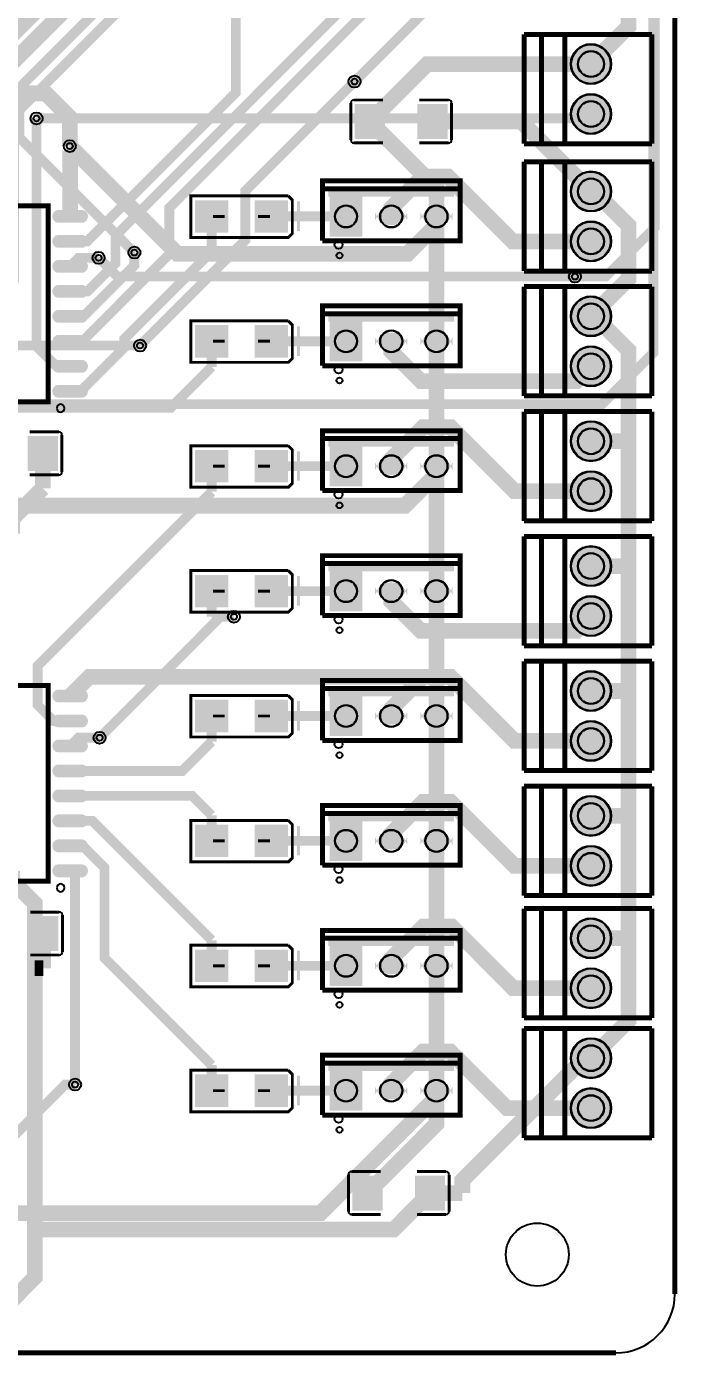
# Model space of a CAD drawing. Header units: millimetres. Extents: x -20 to 125, y 0 to 129.
# Drawn here: x 89 to 122.1, y -0.1 to 67.4 of the extents above; entities that cross this region are included whole.
import ezdxf

# ---------------------------------------------------------------- set-up
doc = ezdxf.new("R2010")
doc.units = ezdxf.units.MM
for name, color, linetype, true_color in [('BoardOutLine', 7, 'Continuous', 0xff00ff), ('BottomLayer', 7, 'Continuous', 0x0000ff), ('BottomSolderMaskLayer', 7, 'Continuous', 0xaa00ff), ('Document', 7, 'Continuous', 0xffffff), ('Hole', 7, 'Continuous', 0x222222), ('Multi-Layer', 7, 'Continuous', 0xc0c0c0), ('TopLayer', 7, 'Continuous', 0xff0000), ('TopPasteMaskLayer', 7, 'Continuous', 0x808080), ('TopSilkLayer', 7, 'Continuous', 0xffcc00), ('TopSolderMaskLayer', 7, 'Continuous', 0x800080)]:
    doc.layers.add(name, color=color, linetype=linetype, true_color=true_color)

msp = doc.modelspace()

# ---------------------------------------------------------------- hatches: boundary and pattern name
at = {"layer": 'BottomSolderMaskLayer'}
for points in [[(116.704, 65.532, 1), (118.755, 65.532, 1)], [(116.704, 62.992, 1), (118.755, 62.992, 1)], [(116.704, 59.055, 1), (118.755, 59.055, 1)], [(104.444, 58.811), (106.095, 58.811), (106.095, 56.76), (104.444, 56.76)], [(108.395, 57.99, -0.785398), (106.744, 57.99), (106.744, 57.58, -0.785398), (108.395, 57.58)], [(110.695, 57.99, -0.785398), (109.044, 57.99), (109.044, 57.58, -0.785398), (110.695, 57.58)], [(116.704, 56.515, 1), (118.755, 56.515, 1)], [(116.704, 52.705, 1), (118.755, 52.705, 1)], [(104.444, 52.461), (106.095, 52.461), (106.095, 50.41), (104.444, 50.41)], [(108.395, 51.64, -0.785398), (106.744, 51.64), (106.744, 51.23, -0.785398), (108.395, 51.23)], [(110.695, 51.64, -0.785398), (109.044, 51.64), (109.044, 51.23, -0.785398), (110.695, 51.23)], [(116.704, 50.165, 1), (118.755, 50.165, 1)], [(116.704, 46.355, 1), (118.755, 46.355, 1)], [(104.444, 46.11), (106.095, 46.11), (106.095, 44.06), (104.444, 44.06)], [(108.395, 45.29, -0.785398), (106.744, 45.29), (106.744, 44.88, -0.785398), (108.395, 44.88)], [(110.695, 45.29, -0.785398), (109.044, 45.29), (109.044, 44.88, -0.785398), (110.695, 44.88)], [(116.704, 43.815, 1), (118.755, 43.815, 1)], [(116.704, 40.005, 1), (118.755, 40.005, 1)], [(104.444, 39.76), (106.095, 39.76), (106.095, 37.71), (104.444, 37.71)], [(108.395, 38.94, -0.785398), (106.744, 38.94), (106.744, 38.53, -0.785398), (108.395, 38.53)], [(110.695, 38.94, -0.785398), (109.044, 38.94), (109.044, 38.53, -0.785398), (110.695, 38.53)], [(116.704, 37.465, 1), (118.755, 37.465, 1)], [(116.704, 33.655, 1), (118.755, 33.655, 1)], [(104.444, 33.41), (106.095, 33.41), (106.095, 31.36), (104.444, 31.36)], [(108.395, 32.59, -0.785398), (106.744, 32.59), (106.744, 32.18, -0.785398), (108.395, 32.18)], [(110.695, 32.59, -0.785398), (109.044, 32.59), (109.044, 32.18, -0.785398), (110.695, 32.18)], [(116.704, 31.115, 1), (118.755, 31.115, 1)], [(116.704, 27.305, 1), (118.755, 27.305, 1)], [(104.444, 27.06), (106.095, 27.06), (106.095, 25.01), (104.444, 25.01)], [(108.395, 26.24, -0.785398), (106.744, 26.24), (106.744, 25.83, -0.785398), (108.395, 25.83)], [(110.695, 26.24, -0.785398), (109.044, 26.24), (109.044, 25.83, -0.785398), (110.695, 25.83)], [(116.704, 24.765, 1), (118.755, 24.765, 1)], [(116.704, 21.082, 1), (118.755, 21.082, 1)], [(104.444, 20.71), (106.095, 20.71), (106.095, 18.66), (104.444, 18.66)], [(108.395, 19.89, -0.785398), (106.744, 19.89), (106.744, 19.48, -0.785398), (108.395, 19.48)], [(110.695, 19.89, -0.785398), (109.044, 19.89), (109.044, 19.48, -0.785398), (110.695, 19.48)], [(116.704, 18.542, 1), (118.755, 18.542, 1)], [(116.704, 14.986, 1), (118.755, 14.986, 1)], [(104.444, 14.36), (106.095, 14.36), (106.095, 12.31), (104.444, 12.31)], [(108.395, 13.54, -0.785398), (106.744, 13.54), (106.744, 13.13, -0.785398), (108.395, 13.13)], [(110.695, 13.54, -0.785398), (109.044, 13.54), (109.044, 13.13, -0.785398), (110.695, 13.13)], [(116.704, 12.446, 1), (118.755, 12.446, 1)]]:
    msp.add_hatch(color=256, dxfattribs=at).paths.add_polyline_path(points)
at = {"layer": 'Document'}
for points in [[(104.369, 59.285), (104.369, 58.785), (110.769, 58.785), (110.769, 59.285)], [(98.724, 58.285), (98.724, 57.285), (98.874, 57.285), (98.874, 58.285)], [(98.499, 57.86), (98.499, 57.71), (99.099, 57.71), (99.099, 57.86)], [(101.399, 57.86), (101.399, 57.71), (100.799, 57.71), (100.799, 57.86)], [(104.369, 52.935), (104.369, 52.435), (110.769, 52.435), (110.769, 52.935)], [(98.499, 51.51), (98.499, 51.36), (99.099, 51.36), (99.099, 51.51)], [(98.724, 51.935), (98.724, 50.935), (98.874, 50.935), (98.874, 51.935)], [(101.399, 51.51), (101.399, 51.36), (100.799, 51.36), (100.799, 51.51)], [(104.369, 46.585), (104.369, 46.085), (110.769, 46.085), (110.769, 46.585)], [(98.724, 45.585), (98.724, 44.585), (98.874, 44.585), (98.874, 45.585)], [(98.499, 45.16), (98.499, 45.01), (99.099, 45.01), (99.099, 45.16)], [(101.399, 45.16), (101.399, 45.01), (100.799, 45.01), (100.799, 45.16)], [(104.369, 40.235), (104.369, 39.735), (110.769, 39.735), (110.769, 40.235)], [(98.724, 39.235), (98.724, 38.235), (98.874, 38.235), (98.874, 39.235)], [(98.499, 38.81), (98.499, 38.66), (99.099, 38.66), (99.099, 38.81)], [(101.399, 38.81), (101.399, 38.66), (100.799, 38.66), (100.799, 38.81)], [(104.369, 33.885), (104.369, 33.385), (110.769, 33.385), (110.769, 33.885)], [(98.499, 32.46), (98.499, 32.31), (99.099, 32.31), (99.099, 32.46)], [(98.724, 32.885), (98.724, 31.885), (98.874, 31.885), (98.874, 32.885)], [(101.399, 32.46), (101.399, 32.31), (100.799, 32.31), (100.799, 32.46)], [(104.369, 27.535), (104.369, 27.035), (110.769, 27.035), (110.769, 27.535)], [(98.724, 26.535), (98.724, 25.535), (98.874, 25.535), (98.874, 26.535)], [(98.499, 26.11), (98.499, 25.96), (99.099, 25.96), (99.099, 26.11)], [(101.399, 26.11), (101.399, 25.96), (100.799, 25.96), (100.799, 26.11)], [(104.369, 21.185), (104.369, 20.685), (110.769, 20.685), (110.769, 21.185)], [(98.499, 19.76), (98.499, 19.61), (99.099, 19.61), (99.099, 19.76)], [(98.724, 20.185), (98.724, 19.185), (98.874, 19.185), (98.874, 20.185)], [(101.399, 19.76), (101.399, 19.61), (100.799, 19.61), (100.799, 19.76)], [(104.369, 14.835), (104.369, 14.335), (110.769, 14.335), (110.769, 14.835)], [(98.724, 13.835), (98.724, 12.835), (98.874, 12.835), (98.874, 13.835)], [(98.499, 13.41), (98.499, 13.26), (99.099, 13.26), (99.099, 13.41)], [(101.399, 13.41), (101.399, 13.26), (100.799, 13.26), (100.799, 13.41)]]:
    msp.add_hatch(color=256, dxfattribs=at).paths.add_polyline_path(points)
at = {"layer": 'Multi-Layer'}
for points in [[(116.729, 65.532, 1), (118.729, 65.532, 1)], [(116.729, 62.992, 1), (118.729, 62.992, 1)], [(116.729, 59.055, 1), (118.729, 59.055, 1)], [(104.469, 58.785), (106.069, 58.785), (106.069, 56.785), (104.469, 56.785)], [(108.369, 57.985, -0.785398), (106.769, 57.985), (106.769, 57.585, -0.785398), (108.369, 57.585)], [(110.669, 57.985, -0.785398), (109.069, 57.985), (109.069, 57.585, -0.785398), (110.669, 57.585)], [(116.729, 56.515, 1), (118.729, 56.515, 1)], [(116.729, 52.705, 1), (118.729, 52.705, 1)], [(104.469, 52.435), (106.069, 52.435), (106.069, 50.435), (104.469, 50.435)], [(108.369, 51.635, -0.785398), (106.769, 51.635), (106.769, 51.235, -0.785398), (108.369, 51.235)], [(110.669, 51.635, -0.785398), (109.069, 51.635), (109.069, 51.235, -0.785398), (110.669, 51.235)], [(116.729, 50.165, 1), (118.729, 50.165, 1)], [(116.729, 46.355, 1), (118.729, 46.355, 1)], [(104.469, 46.085), (106.069, 46.085), (106.069, 44.085), (104.469, 44.085)], [(108.369, 45.285, -0.785398), (106.769, 45.285), (106.769, 44.885, -0.785398), (108.369, 44.885)], [(110.669, 45.285, -0.785398), (109.069, 45.285), (109.069, 44.885, -0.785398), (110.669, 44.885)], [(116.729, 43.815, 1), (118.729, 43.815, 1)], [(116.729, 40.005, 1), (118.729, 40.005, 1)], [(104.469, 39.735), (106.069, 39.735), (106.069, 37.735), (104.469, 37.735)], [(108.369, 38.935, -0.785398), (106.769, 38.935), (106.769, 38.535, -0.785398), (108.369, 38.535)], [(110.669, 38.935, -0.785398), (109.069, 38.935), (109.069, 38.535, -0.785398), (110.669, 38.535)], [(116.729, 37.465, 1), (118.729, 37.465, 1)], [(116.729, 33.655, 1), (118.729, 33.655, 1)], [(104.469, 33.385), (106.069, 33.385), (106.069, 31.385), (104.469, 31.385)], [(108.369, 32.585, -0.785398), (106.769, 32.585), (106.769, 32.185, -0.785398), (108.369, 32.185)], [(110.669, 32.585, -0.785398), (109.069, 32.585), (109.069, 32.185, -0.785398), (110.669, 32.185)], [(116.729, 31.115, 1), (118.729, 31.115, 1)], [(116.729, 27.305, 1), (118.729, 27.305, 1)], [(104.469, 27.035), (106.069, 27.035), (106.069, 25.035), (104.469, 25.035)], [(108.369, 26.235, -0.785398), (106.769, 26.235), (106.769, 25.835, -0.785398), (108.369, 25.835)], [(110.669, 26.235, -0.785398), (109.069, 26.235), (109.069, 25.835, -0.785398), (110.669, 25.835)], [(116.729, 24.765, 1), (118.729, 24.765, 1)], [(116.729, 21.082, 1), (118.729, 21.082, 1)], [(104.469, 20.685), (106.069, 20.685), (106.069, 18.685), (104.469, 18.685)], [(108.369, 19.885, -0.785398), (106.769, 19.885), (106.769, 19.485, -0.785398), (108.369, 19.485)], [(110.669, 19.885, -0.785398), (109.069, 19.885), (109.069, 19.485, -0.785398), (110.669, 19.485)], [(116.729, 18.542, 1), (118.729, 18.542, 1)], [(116.729, 14.986, 1), (118.729, 14.986, 1)], [(104.469, 14.335), (106.069, 14.335), (106.069, 12.335), (104.469, 12.335)], [(108.369, 13.535, -0.785398), (106.769, 13.535), (106.769, 13.135, -0.785398), (108.369, 13.135)], [(110.669, 13.535, -0.785398), (109.069, 13.535), (109.069, 13.135, -0.785398), (110.669, 13.135)], [(116.729, 12.446, 1), (118.729, 12.446, 1)]]:
    msp.add_hatch(color=256, dxfattribs=at).paths.add_polyline_path(points)
at = {"layer": 'TopLayer'}
for points in [[(107.227, 63.475), (107.227, 61.747), (105.742, 61.747), (105.742, 63.475)], [(108.927, 63.475), (108.927, 61.747), (110.412, 61.747), (110.412, 63.475)], [(99.249, 56.985), (97.614, 56.985), (97.614, 58.585), (99.249, 58.585)], [(102.284, 56.985), (100.649, 56.985), (100.649, 58.585), (102.284, 58.585)], [(91.837, 58.085, -0.785398), (91.837, 57.485), (90.637, 57.485, -0.785398), (90.637, 58.085)], [(91.837, 56.815, -0.785398), (91.837, 56.215), (90.637, 56.215, -0.785398), (90.637, 56.815)], [(91.837, 55.545, -0.785398), (91.837, 54.945), (90.637, 54.945, -0.785398), (90.637, 55.545)], [(91.837, 54.275, -0.785398), (91.837, 53.675), (90.637, 53.675, -0.785398), (90.637, 54.275)], [(91.837, 53.005, -0.785398), (91.837, 52.405), (90.637, 52.405, -0.785398), (90.637, 53.005)], [(99.249, 50.635), (97.614, 50.635), (97.614, 52.235), (99.249, 52.235)], [(102.284, 50.635), (100.649, 50.635), (100.649, 52.235), (102.284, 52.235)], [(91.837, 51.735, -0.785398), (91.837, 51.135), (90.637, 51.135, -0.785398), (90.637, 51.735)], [(91.837, 50.465, -0.785398), (91.837, 49.865), (90.637, 49.865, -0.785398), (90.637, 50.465)], [(91.837, 49.195, -0.785398), (91.837, 48.595), (90.637, 48.595, -0.785398), (90.637, 49.195)], [(89.103, 46.596), (89.103, 44.868), (90.588, 44.868), (90.588, 46.596)], [(99.249, 44.285), (97.614, 44.285), (97.614, 45.885), (99.249, 45.885)], [(102.284, 44.285), (100.649, 44.285), (100.649, 45.885), (102.284, 45.885)], [(99.249, 37.935), (97.614, 37.935), (97.614, 39.535), (99.249, 39.535)], [(102.284, 37.935), (100.649, 37.935), (100.649, 39.535), (102.284, 39.535)], [(91.837, 33.701, -0.785398), (91.837, 33.101), (90.637, 33.101, -0.785398), (90.637, 33.701)], [(99.249, 31.585), (97.614, 31.585), (97.614, 33.185), (99.249, 33.185)], [(102.284, 31.585), (100.649, 31.585), (100.649, 33.185), (102.284, 33.185)], [(91.837, 32.431, -0.785398), (91.837, 31.831), (90.637, 31.831, -0.785398), (90.637, 32.431)], [(91.837, 31.161, -0.785398), (91.837, 30.561), (90.637, 30.561, -0.785398), (90.637, 31.161)], [(91.837, 29.891, -0.785398), (91.837, 29.291), (90.637, 29.291, -0.785398), (90.637, 29.891)], [(91.837, 28.621, -0.785398), (91.837, 28.021), (90.637, 28.021, -0.785398), (90.637, 28.621)], [(91.837, 27.351, -0.785398), (91.837, 26.751), (90.637, 26.751, -0.785398), (90.637, 27.351)], [(99.249, 25.235), (97.614, 25.235), (97.614, 26.835), (99.249, 26.835)], [(102.284, 25.235), (100.649, 25.235), (100.649, 26.835), (102.284, 26.835)], [(91.837, 26.081, -0.785398), (91.837, 25.481), (90.637, 25.481, -0.785398), (90.637, 26.081)], [(91.837, 24.811, -0.785398), (91.837, 24.211), (90.637, 24.211, -0.785398), (90.637, 24.811)], [(89.127, 22.188), (89.127, 20.46), (90.612, 20.46), (90.612, 22.188)], [(99.249, 18.885), (97.614, 18.885), (97.614, 20.485), (99.249, 20.485)], [(102.284, 18.885), (100.649, 18.885), (100.649, 20.485), (102.284, 20.485)], [(99.249, 12.535), (97.614, 12.535), (97.614, 14.135), (99.249, 14.135)], [(102.284, 12.535), (100.649, 12.535), (100.649, 14.135), (102.284, 14.135)], [(107.1, 8.992), (107.1, 7.264), (105.615, 7.264), (105.615, 8.992)], [(108.8, 8.992), (108.8, 7.264), (110.285, 7.264), (110.285, 8.992)]]:
    msp.add_hatch(color=256, dxfattribs=at).paths.add_polyline_path(points)
at = {"layer": 'TopPasteMaskLayer'}
for points in [[(107.227, 63.375), (107.227, 63.005), (107.127, 62.905), (106.822, 62.905), (106.722, 62.805), (106.722, 62.417), (106.822, 62.317), (107.127, 62.317), (107.227, 62.217), (107.227, 61.847), (107.127, 61.747), (105.842, 61.747), (105.742, 61.847), (105.742, 63.375), (105.842, 63.475), (107.127, 63.475)], [(108.927, 63.375), (108.927, 63.005), (109.027, 62.905), (109.332, 62.905), (109.432, 62.805), (109.432, 62.417), (109.332, 62.317), (109.027, 62.317), (108.927, 62.217), (108.927, 61.847), (109.027, 61.747), (110.312, 61.747), (110.412, 61.847), (110.412, 63.375), (110.312, 63.475), (109.027, 63.475)], [(99.249, 57.085), (99.249, 57.456), (99.149, 57.556), (98.793, 57.556), (98.693, 57.656), (98.693, 57.915), (98.793, 58.015), (99.149, 58.015), (99.249, 58.115), (99.249, 58.485), (99.149, 58.585), (97.714, 58.585), (97.614, 58.485), (97.614, 57.085), (97.714, 56.985), (99.149, 56.985)], [(100.649, 58.485), (100.649, 58.115), (100.749, 58.015), (101.105, 58.015), (101.205, 57.915), (101.205, 57.656), (101.105, 57.556), (100.749, 57.556), (100.649, 57.456), (100.649, 57.085), (100.749, 56.985), (102.184, 56.985), (102.284, 57.085), (102.284, 58.485), (102.184, 58.585), (100.749, 58.585)], [(91.837, 58.085, -0.785398), (91.837, 57.485), (90.637, 57.485, -0.785398), (90.637, 58.085)], [(91.837, 56.815, -0.785398), (91.837, 56.215), (90.637, 56.215, -0.785398), (90.637, 56.815)], [(91.837, 55.545, -0.785398), (91.837, 54.945), (90.637, 54.945, -0.785398), (90.637, 55.545)], [(91.837, 54.275, -0.785398), (91.837, 53.675), (90.637, 53.675, -0.785398), (90.637, 54.275)], [(91.837, 53.005, -0.785398), (91.837, 52.405), (90.637, 52.405, -0.785398), (90.637, 53.005)], [(99.249, 50.735), (99.249, 51.106), (99.149, 51.206), (98.793, 51.206), (98.693, 51.306), (98.693, 51.565), (98.793, 51.665), (99.149, 51.665), (99.249, 51.765), (99.249, 52.135), (99.149, 52.235), (97.714, 52.235), (97.614, 52.135), (97.614, 50.735), (97.714, 50.635), (99.149, 50.635)], [(100.649, 52.135), (100.649, 51.765), (100.749, 51.665), (101.105, 51.665), (101.205, 51.565), (101.205, 51.306), (101.105, 51.206), (100.749, 51.206), (100.649, 51.106), (100.649, 50.735), (100.749, 50.635), (102.184, 50.635), (102.284, 50.735), (102.284, 52.135), (102.184, 52.235), (100.749, 52.235)], [(91.837, 51.735, -0.785398), (91.837, 51.135), (90.637, 51.135, -0.785398), (90.637, 51.735)], [(91.837, 50.465, -0.785398), (91.837, 49.865), (90.637, 49.865, -0.785398), (90.637, 50.465)], [(91.837, 49.195, -0.785398), (91.837, 48.595), (90.637, 48.595, -0.785398), (90.637, 49.195)], [(89.103, 46.496), (89.103, 46.126), (89.203, 46.026), (89.508, 46.026), (89.608, 45.926), (89.608, 45.538), (89.508, 45.438), (89.203, 45.438), (89.103, 45.338), (89.103, 44.968), (89.203, 44.868), (90.488, 44.868), (90.588, 44.968), (90.588, 46.496), (90.488, 46.596), (89.203, 46.596)], [(99.249, 44.385), (99.249, 44.756), (99.149, 44.856), (98.793, 44.856), (98.693, 44.956), (98.693, 45.215), (98.793, 45.315), (99.149, 45.315), (99.249, 45.415), (99.249, 45.785), (99.149, 45.885), (97.714, 45.885), (97.614, 45.785), (97.614, 44.385), (97.714, 44.285), (99.149, 44.285)], [(100.649, 45.785), (100.649, 45.415), (100.749, 45.315), (101.105, 45.315), (101.205, 45.215), (101.205, 44.956), (101.105, 44.856), (100.749, 44.856), (100.649, 44.756), (100.649, 44.385), (100.749, 44.285), (102.184, 44.285), (102.284, 44.385), (102.284, 45.785), (102.184, 45.885), (100.749, 45.885)], [(99.249, 38.035), (99.249, 38.406), (99.149, 38.506), (98.793, 38.506), (98.693, 38.606), (98.693, 38.865), (98.793, 38.965), (99.149, 38.965), (99.249, 39.065), (99.249, 39.435), (99.149, 39.535), (97.714, 39.535), (97.614, 39.435), (97.614, 38.035), (97.714, 37.935), (99.149, 37.935)], [(100.649, 39.435), (100.649, 39.065), (100.749, 38.965), (101.105, 38.965), (101.205, 38.865), (101.205, 38.606), (101.105, 38.506), (100.749, 38.506), (100.649, 38.406), (100.649, 38.035), (100.749, 37.935), (102.184, 37.935), (102.284, 38.035), (102.284, 39.435), (102.184, 39.535), (100.749, 39.535)], [(91.837, 33.701, -0.785398), (91.837, 33.101), (90.637, 33.101, -0.785398), (90.637, 33.701)], [(99.249, 31.685), (99.249, 32.056), (99.149, 32.156), (98.793, 32.156), (98.693, 32.256), (98.693, 32.515), (98.793, 32.615), (99.149, 32.615), (99.249, 32.715), (99.249, 33.085), (99.149, 33.185), (97.714, 33.185), (97.614, 33.085), (97.614, 31.685), (97.714, 31.585), (99.149, 31.585)], [(100.649, 33.085), (100.649, 32.715), (100.749, 32.615), (101.105, 32.615), (101.205, 32.515), (101.205, 32.256), (101.105, 32.156), (100.749, 32.156), (100.649, 32.056), (100.649, 31.685), (100.749, 31.585), (102.184, 31.585), (102.284, 31.685), (102.284, 33.085), (102.184, 33.185), (100.749, 33.185)], [(91.837, 32.431, -0.785398), (91.837, 31.831), (90.637, 31.831, -0.785398), (90.637, 32.431)], [(91.837, 31.161, -0.785398), (91.837, 30.561), (90.637, 30.561, -0.785398), (90.637, 31.161)], [(91.837, 29.891, -0.785398), (91.837, 29.291), (90.637, 29.291, -0.785398), (90.637, 29.891)], [(91.837, 28.621, -0.785398), (91.837, 28.021), (90.637, 28.021, -0.785398), (90.637, 28.621)], [(91.837, 27.351, -0.785398), (91.837, 26.751), (90.637, 26.751, -0.785398), (90.637, 27.351)], [(99.249, 25.335), (99.249, 25.706), (99.149, 25.806), (98.793, 25.806), (98.693, 25.906), (98.693, 26.165), (98.793, 26.265), (99.149, 26.265), (99.249, 26.365), (99.249, 26.735), (99.149, 26.835), (97.714, 26.835), (97.614, 26.735), (97.614, 25.335), (97.714, 25.235), (99.149, 25.235)], [(100.649, 26.735), (100.649, 26.365), (100.749, 26.265), (101.105, 26.265), (101.205, 26.165), (101.205, 25.906), (101.105, 25.806), (100.749, 25.806), (100.649, 25.706), (100.649, 25.335), (100.749, 25.235), (102.184, 25.235), (102.284, 25.335), (102.284, 26.735), (102.184, 26.835), (100.749, 26.835)], [(91.837, 26.081, -0.785398), (91.837, 25.481), (90.637, 25.481, -0.785398), (90.637, 26.081)], [(91.837, 24.811, -0.785398), (91.837, 24.211), (90.637, 24.211, -0.785398), (90.637, 24.811)], [(89.127, 22.088), (89.127, 21.718), (89.227, 21.618), (89.532, 21.618), (89.632, 21.518), (89.632, 21.131), (89.532, 21.031), (89.227, 21.031), (89.127, 20.931), (89.127, 20.56), (89.227, 20.46), (90.512, 20.46), (90.612, 20.56), (90.612, 22.088), (90.512, 22.188), (89.227, 22.188)], [(99.249, 18.985), (99.249, 19.356), (99.149, 19.456), (98.793, 19.456), (98.693, 19.556), (98.693, 19.815), (98.793, 19.915), (99.149, 19.915), (99.249, 20.015), (99.249, 20.385), (99.149, 20.485), (97.714, 20.485), (97.614, 20.385), (97.614, 18.985), (97.714, 18.885), (99.149, 18.885)], [(100.649, 20.385), (100.649, 20.015), (100.749, 19.915), (101.105, 19.915), (101.205, 19.815), (101.205, 19.556), (101.105, 19.456), (100.749, 19.456), (100.649, 19.356), (100.649, 18.985), (100.749, 18.885), (102.184, 18.885), (102.284, 18.985), (102.284, 20.385), (102.184, 20.485), (100.749, 20.485)], [(99.249, 12.635), (99.249, 13.006), (99.149, 13.106), (98.793, 13.106), (98.693, 13.206), (98.693, 13.464), (98.793, 13.564), (99.149, 13.564), (99.249, 13.665), (99.249, 14.035), (99.149, 14.135), (97.714, 14.135), (97.614, 14.035), (97.614, 12.635), (97.714, 12.535), (99.149, 12.535)], [(100.649, 14.035), (100.649, 13.665), (100.749, 13.565), (101.105, 13.565), (101.205, 13.465), (101.205, 13.206), (101.105, 13.106), (100.749, 13.106), (100.649, 13.006), (100.649, 12.635), (100.749, 12.535), (102.184, 12.535), (102.284, 12.635), (102.284, 14.035), (102.184, 14.135), (100.749, 14.135)], [(107.1, 8.892), (107.1, 8.522), (107, 8.422), (106.695, 8.422), (106.595, 8.322), (106.595, 7.934), (106.695, 7.834), (107, 7.834), (107.1, 7.734), (107.1, 7.364), (107, 7.264), (105.715, 7.264), (105.615, 7.364), (105.615, 8.892), (105.715, 8.992), (107, 8.992)], [(108.8, 8.892), (108.8, 8.522), (108.9, 8.422), (109.205, 8.422), (109.305, 8.322), (109.305, 7.934), (109.205, 7.834), (108.9, 7.834), (108.8, 7.734), (108.8, 7.364), (108.9, 7.264), (110.185, 7.264), (110.285, 7.364), (110.285, 8.892), (110.185, 8.992), (108.9, 8.992)]]:
    msp.add_hatch(color=256, dxfattribs=at).paths.add_polyline_path(points)
at = {"layer": 'TopSilkLayer'}
for points in [[(102.783, 58.546), (102.783, 57.044), (102.935, 57.044), (102.935, 58.546)], [(102.783, 52.196), (102.783, 50.694), (102.935, 50.694), (102.935, 52.196)], [(102.783, 45.846), (102.783, 44.344), (102.935, 44.344), (102.935, 45.846)], [(102.783, 39.496), (102.783, 37.994), (102.935, 37.994), (102.935, 39.496)], [(102.783, 33.146), (102.783, 31.644), (102.935, 31.644), (102.935, 33.146)], [(102.783, 26.796), (102.783, 25.294), (102.935, 25.294), (102.935, 26.796)], [(102.783, 20.446), (102.783, 18.944), (102.935, 18.944), (102.935, 20.446)], [(102.783, 14.096), (102.783, 12.594), (102.935, 12.594), (102.935, 14.096)]]:
    msp.add_hatch(color=256, dxfattribs=at).paths.add_polyline_path(points)
at = {"layer": 'TopSolderMaskLayer'}
for points in [[(116.704, 65.532, 1), (118.755, 65.532, 1)], [(116.704, 62.992, 1), (118.755, 62.992, 1)], [(107.253, 63.501), (107.253, 61.722), (105.717, 61.722), (105.717, 63.501)], [(108.902, 63.501), (108.902, 61.722), (110.438, 61.722), (110.438, 63.501)], [(116.704, 59.055, 1), (118.755, 59.055, 1)], [(104.444, 58.811), (106.095, 58.811), (106.095, 56.76), (104.444, 56.76)], [(91.888, 58.111, -0.785398), (91.888, 57.46), (90.586, 57.46, -0.785398), (90.586, 58.111)], [(99.275, 56.96), (97.589, 56.96), (97.589, 58.611), (99.275, 58.611)], [(102.309, 56.96), (100.624, 56.96), (100.624, 58.611), (102.309, 58.611)], [(108.395, 57.99, -0.785398), (106.744, 57.99), (106.744, 57.58, -0.785398), (108.395, 57.58)], [(110.695, 57.99, -0.785398), (109.044, 57.99), (109.044, 57.58, -0.785398), (110.695, 57.58)], [(116.704, 56.515, 1), (118.755, 56.515, 1)], [(91.888, 56.841, -0.785398), (91.888, 56.19), (90.586, 56.19, -0.785398), (90.586, 56.841)], [(91.888, 55.571, -0.785398), (91.888, 54.92), (90.586, 54.92, -0.785398), (90.586, 55.571)], [(91.888, 54.301, -0.785398), (91.888, 53.65), (90.586, 53.65, -0.785398), (90.586, 54.301)], [(116.704, 52.705, 1), (118.755, 52.705, 1)], [(91.888, 53.031, -0.785398), (91.888, 52.38), (90.586, 52.38, -0.785398), (90.586, 53.031)], [(99.275, 50.61), (97.589, 50.61), (97.589, 52.261), (99.275, 52.261)], [(102.309, 50.61), (100.624, 50.61), (100.624, 52.261), (102.309, 52.261)], [(104.444, 52.461), (106.095, 52.461), (106.095, 50.41), (104.444, 50.41)], [(91.888, 51.761, -0.785398), (91.888, 51.11), (90.586, 51.11, -0.785398), (90.586, 51.761)], [(108.395, 51.64, -0.785398), (106.744, 51.64), (106.744, 51.23, -0.785398), (108.395, 51.23)], [(110.695, 51.64, -0.785398), (109.044, 51.64), (109.044, 51.23, -0.785398), (110.695, 51.23)], [(116.704, 50.165, 1), (118.755, 50.165, 1)], [(91.888, 50.491, -0.785398), (91.888, 49.84), (90.586, 49.84, -0.785398), (90.586, 50.491)], [(91.888, 49.22, -0.785398), (91.888, 48.57), (90.586, 48.57, -0.785398), (90.586, 49.22)], [(116.704, 46.355, 1), (118.755, 46.355, 1)], [(89.078, 46.621), (89.078, 44.842), (90.614, 44.842), (90.614, 46.621)], [(104.444, 46.11), (106.095, 46.11), (106.095, 44.06), (104.444, 44.06)], [(99.275, 44.26), (97.589, 44.26), (97.589, 45.91), (99.275, 45.91)], [(102.309, 44.26), (100.624, 44.26), (100.624, 45.91), (102.309, 45.91)], [(108.395, 45.29, -0.785398), (106.744, 45.29), (106.744, 44.88, -0.785398), (108.395, 44.88)], [(110.695, 45.29, -0.785398), (109.044, 45.29), (109.044, 44.88, -0.785398), (110.695, 44.88)], [(116.704, 43.815, 1), (118.755, 43.815, 1)], [(116.704, 40.005, 1), (118.755, 40.005, 1)], [(99.275, 37.91), (97.589, 37.91), (97.589, 39.56), (99.275, 39.56)], [(102.309, 37.91), (100.624, 37.91), (100.624, 39.56), (102.309, 39.56)], [(104.444, 39.76), (106.095, 39.76), (106.095, 37.71), (104.444, 37.71)], [(108.395, 38.94, -0.785398), (106.744, 38.94), (106.744, 38.53, -0.785398), (108.395, 38.53)], [(110.695, 38.94, -0.785398), (109.044, 38.94), (109.044, 38.53, -0.785398), (110.695, 38.53)], [(116.704, 37.465, 1), (118.755, 37.465, 1)], [(116.704, 33.655, 1), (118.755, 33.655, 1)], [(91.888, 33.726, -0.785398), (91.888, 33.076), (90.586, 33.076, -0.785398), (90.586, 33.726)], [(99.275, 31.56), (97.589, 31.56), (97.589, 33.21), (99.275, 33.21)], [(102.309, 31.56), (100.624, 31.56), (100.624, 33.21), (102.309, 33.21)], [(104.444, 33.41), (106.095, 33.41), (106.095, 31.36), (104.444, 31.36)], [(91.888, 32.456, -0.785398), (91.888, 31.806), (90.586, 31.806, -0.785398), (90.586, 32.456)], [(108.395, 32.59, -0.785398), (106.744, 32.59), (106.744, 32.18, -0.785398), (108.395, 32.18)], [(110.695, 32.59, -0.785398), (109.044, 32.59), (109.044, 32.18, -0.785398), (110.695, 32.18)], [(116.704, 31.115, 1), (118.755, 31.115, 1)], [(91.888, 31.186, -0.785398), (91.888, 30.536), (90.586, 30.536, -0.785398), (90.586, 31.186)], [(91.888, 29.916, -0.785398), (91.888, 29.266), (90.586, 29.266, -0.785398), (90.586, 29.916)], [(91.888, 28.646, -0.785398), (91.888, 27.996), (90.586, 27.996, -0.785398), (90.586, 28.646)], [(116.704, 27.305, 1), (118.755, 27.305, 1)], [(91.888, 27.376, -0.785398), (91.888, 26.726), (90.586, 26.726, -0.785398), (90.586, 27.376)], [(104.444, 27.06), (106.095, 27.06), (106.095, 25.01), (104.444, 25.01)], [(99.275, 25.21), (97.589, 25.21), (97.589, 26.86), (99.275, 26.86)], [(102.309, 25.21), (100.624, 25.21), (100.624, 26.86), (102.309, 26.86)], [(108.395, 26.24, -0.785398), (106.744, 26.24), (106.744, 25.83, -0.785398), (108.395, 25.83)], [(110.695, 26.24, -0.785398), (109.044, 26.24), (109.044, 25.83, -0.785398), (110.695, 25.83)], [(91.888, 26.106, -0.785398), (91.888, 25.456), (90.586, 25.456, -0.785398), (90.586, 26.106)], [(116.704, 24.765, 1), (118.755, 24.765, 1)], [(91.888, 24.836, -0.785398), (91.888, 24.186), (90.586, 24.186, -0.785398), (90.586, 24.836)], [(89.102, 22.214), (89.102, 20.435), (90.637, 20.435), (90.637, 22.214)], [(116.704, 21.082, 1), (118.755, 21.082, 1)], [(99.275, 18.86), (97.589, 18.86), (97.589, 20.51), (99.275, 20.51)], [(102.309, 18.86), (100.624, 18.86), (100.624, 20.51), (102.309, 20.51)], [(104.444, 20.71), (106.095, 20.71), (106.095, 18.66), (104.444, 18.66)], [(108.395, 19.89, -0.785398), (106.744, 19.89), (106.744, 19.48, -0.785398), (108.395, 19.48)], [(110.695, 19.89, -0.785398), (109.044, 19.89), (109.044, 19.48, -0.785398), (110.695, 19.48)], [(116.704, 18.542, 1), (118.755, 18.542, 1)], [(116.704, 14.986, 1), (118.755, 14.986, 1)], [(104.444, 14.36), (106.095, 14.36), (106.095, 12.31), (104.444, 12.31)], [(99.275, 12.51), (97.589, 12.51), (97.589, 14.16), (99.275, 14.16)], [(102.309, 12.51), (100.624, 12.51), (100.624, 14.16), (102.309, 14.16)], [(108.395, 13.54, -0.785398), (106.744, 13.54), (106.744, 13.13, -0.785398), (108.395, 13.13)], [(110.695, 13.54, -0.785398), (109.044, 13.54), (109.044, 13.13, -0.785398), (110.695, 13.13)], [(116.704, 12.446, 1), (118.755, 12.446, 1)], [(107.126, 9.017), (107.126, 7.239), (105.59, 7.239), (105.59, 9.017)], [(108.775, 9.017), (108.775, 7.239), (110.311, 7.239), (110.311, 9.017)]]:
    msp.add_hatch(color=256, dxfattribs=at).paths.add_polyline_path(points)

# ---------------------------------------------------------------- linework, layer by layer
at = {"layer": 'BoardOutLine', "const_width": 0.254}
for points in [[(122, 125), (122, 3)], [(119, 0), (3, 0)]]:
    msp.add_lwpolyline(points, dxfattribs=at)
at = {"layer": 'BoardOutLine'}
msp.add_arc((119, 3), 3, 270, 0, dxfattribs=at)
at = {"layer": 'BottomLayer'}
for points, const_width in [([(94.234, 104.14), (99.011, 99.363), (99.011, 98.531), (117.229, 80.314), (118.337, 80.314), (120.897, 77.754), (120.897, 50.839), (118.298, 48.241), (83.98, 48.241), (77.061, 41.322), (58.463, 41.322)], 0.5), ([(94.234, 96.52), (95.395, 96.52), (106.889, 85.026), (106.889, 82.563), (67.568, 43.242), (53.997, 43.242)], 0.5), ([(79.264, 56.899), (79.598, 56.899), (105.695, 82.996), (105.695, 84.514)], 0.8), ([(117.729, 75.692), (101.161, 75.692), (88.653, 63.184), (88.653, 61.795), (94.504, 55.943)], 0.5), ([(114.842, 73.782), (105.701, 64.641)], 0.5), ([(117.729, 62.992), (117.507, 62.77), (89.526, 62.77)], 0.5), ([(109.869, 57.785), (109.869, 57.361), (108.392, 55.884), (96.691, 55.884), (91.215, 61.36)], 0.8), ([(107.569, 57.785), (107.569, 58.206), (109.182, 59.819), (110.449, 59.819), (113.753, 56.515), (117.729, 56.515)], 0.8), ([(117.729, 59.055), (117.908, 59.055), (119.638, 57.325), (119.638, 54.614), (117.729, 52.705)], 0.8), ([(116.915, 54.726), (93.638, 54.726), (92.685, 55.678)], 0.5), ([(94.79, 51.22), (85.714, 51.22), (77.968, 43.474)], 0.5), ([(107.569, 51.435), (107.569, 50.922), (109.083, 49.408), (116.973, 49.408), (117.729, 50.165)], 0.8), ([(107.569, 45.085), (107.569, 45.446), (109.196, 47.073), (110.586, 47.073), (113.844, 43.815), (117.729, 43.815)], 0.8), ([(109.869, 45.085), (109.869, 44.674), (108.273, 43.078), (86.661, 43.078)], 0.8), ([(107.569, 38.735), (107.569, 38.222), (109.083, 36.708), (116.973, 36.708), (117.729, 37.465)], 0.8), ([(92.735, 31.28), (98.889, 37.434), (99.57, 37.434)], 0.5), ([(107.569, 32.385), (107.569, 32.746), (109.196, 34.373), (110.586, 34.373), (113.844, 31.115), (117.729, 31.115)], 0.8), ([(107.569, 26.035), (107.569, 26.396), (109.196, 28.023), (110.586, 28.023), (113.844, 24.765), (117.729, 24.765)], 0.8), ([(107.569, 19.685), (107.569, 20.046), (109.196, 21.673), (110.649, 21.673), (113.781, 18.542), (117.729, 18.542)], 0.8), ([(107.569, 13.335), (107.569, 13.696), (109.196, 15.323), (110.578, 15.323), (113.455, 12.446), (117.729, 12.446)], 0.8), ([(81.28, 3.937), (90.984, 13.641), (91.485, 13.641)], 0.5), ([(87.63, 7.112), (103.971, 7.112), (109.869, 13.01), (109.869, 13.335)], 0.8)]:
    msp.add_lwpolyline(points, dxfattribs=dict(at, const_width=const_width))
at = {"layer": 'BottomSolderMaskLayer'}
for centre, radius in [((117.729, 65.532), 1.025), ((117.729, 65.532), 0.667), ((117.729, 62.992), 1.025), ((117.729, 62.992), 0.667), ((117.729, 59.055), 1.025), ((117.729, 59.055), 0.667), ((105.269, 57.785), 0.567), ((107.569, 57.785), 0.567), ((109.869, 57.785), 0.567), ((117.729, 56.515), 1.025), ((117.729, 56.515), 0.667), ((117.729, 52.705), 1.025), ((117.729, 52.705), 0.667), ((105.269, 51.435), 0.567), ((107.569, 51.435), 0.567), ((109.869, 51.435), 0.567), ((117.729, 50.165), 1.025), ((117.729, 50.165), 0.667), ((117.729, 46.355), 1.025), ((117.729, 46.355), 0.667), ((105.269, 45.085), 0.567), ((107.569, 45.085), 0.567), ((109.869, 45.085), 0.567), ((117.729, 43.815), 1.025), ((117.729, 43.815), 0.667), ((117.729, 40.005), 1.025), ((117.729, 40.005), 0.667), ((105.269, 38.735), 0.567), ((107.569, 38.735), 0.567), ((109.869, 38.735), 0.567), ((117.729, 37.465), 1.025), ((117.729, 37.465), 0.667), ((117.729, 33.655), 1.025), ((117.729, 33.655), 0.667), ((105.269, 32.385), 0.567), ((107.569, 32.385), 0.567), ((109.869, 32.385), 0.567), ((117.729, 31.115), 1.025), ((117.729, 31.115), 0.667), ((117.729, 27.305), 1.025), ((117.729, 27.305), 0.667), ((105.269, 26.035), 0.567), ((107.569, 26.035), 0.567), ((109.869, 26.035), 0.567), ((117.729, 24.765), 1.025), ((117.729, 24.765), 0.667), ((117.729, 21.082), 1.025), ((117.729, 21.082), 0.667), ((105.269, 19.685), 0.567), ((107.569, 19.685), 0.567), ((109.869, 19.685), 0.567), ((117.729, 18.542), 1.025), ((117.729, 18.542), 0.667), ((117.729, 14.986), 1.025), ((117.729, 14.986), 0.667), ((105.269, 13.335), 0.567), ((107.569, 13.335), 0.567), ((109.869, 13.335), 0.567), ((117.729, 12.446), 1.025), ((117.729, 12.446), 0.667)]:
    msp.add_circle(centre, radius, dxfattribs=at)
at = {"layer": 'Document'}
for centre in [(104.889, 56.345), (104.889, 49.995), (104.889, 43.645), (104.889, 37.295), (104.889, 30.945), (104.889, 24.595), (104.889, 18.245), (104.889, 11.895)]:
    msp.add_circle(centre, 0.2, dxfattribs=at)
at = {"layer": 'Hole'}
for centre in [(105.701, 64.641), (89.526, 62.77), (91.215, 61.36), (94.504, 55.943), (92.685, 55.678), (116.915, 54.726), (94.79, 51.22), (99.57, 37.434), (92.735, 31.28), (91.485, 13.641)]:
    msp.add_circle(centre, 0.153, dxfattribs=at)
at = {"layer": 'Multi-Layer'}
for centre, radius in [((117.729, 65.532), 1), ((117.729, 65.532), 0.65), ((105.701, 64.641), 0.305), ((117.729, 62.992), 1), ((117.729, 62.992), 0.65), ((89.526, 62.77), 0.305), ((91.215, 61.36), 0.305), ((117.729, 59.055), 1), ((117.729, 59.055), 0.65), ((105.269, 57.785), 0.55), ((107.569, 57.785), 0.55), ((109.869, 57.785), 0.55), ((117.729, 56.515), 1), ((117.729, 56.515), 0.65), ((94.504, 55.943), 0.305), ((92.685, 55.678), 0.305), ((116.915, 54.726), 0.305), ((117.729, 52.705), 1), ((117.729, 52.705), 0.65), ((94.79, 51.22), 0.305), ((105.269, 51.435), 0.55), ((107.569, 51.435), 0.55), ((109.869, 51.435), 0.55), ((117.729, 50.165), 1), ((117.729, 50.165), 0.65), ((117.729, 46.355), 1), ((117.729, 46.355), 0.65), ((105.269, 45.085), 0.55), ((107.569, 45.085), 0.55), ((109.869, 45.085), 0.55), ((117.729, 43.815), 1), ((117.729, 43.815), 0.65), ((117.729, 40.005), 1), ((117.729, 40.005), 0.65), ((105.269, 38.735), 0.55), ((107.569, 38.735), 0.55), ((109.869, 38.735), 0.55), ((117.729, 37.465), 1), ((117.729, 37.465), 0.65), ((99.57, 37.434), 0.305), ((117.729, 33.655), 1), ((117.729, 33.655), 0.65), ((105.269, 32.385), 0.55), ((107.569, 32.385), 0.55), ((109.869, 32.385), 0.55), ((117.729, 31.115), 1), ((117.729, 31.115), 0.65), ((92.735, 31.28), 0.305), ((117.729, 27.305), 1), ((117.729, 27.305), 0.65), ((105.269, 26.035), 0.55), ((107.569, 26.035), 0.55), ((109.869, 26.035), 0.55), ((117.729, 24.765), 1), ((117.729, 24.765), 0.65), ((117.729, 21.082), 1), ((117.729, 21.082), 0.65), ((105.269, 19.685), 0.55), ((107.569, 19.685), 0.55), ((109.869, 19.685), 0.55), ((117.729, 18.542), 1), ((117.729, 18.542), 0.65), ((117.729, 14.986), 1), ((117.729, 14.986), 0.65), ((91.485, 13.641), 0.305), ((105.269, 13.335), 0.55), ((107.569, 13.335), 0.55), ((109.869, 13.335), 0.55), ((117.729, 12.446), 1), ((117.729, 12.446), 0.65), ((115, 5), 1.6)]:
    msp.add_circle(centre, radius, dxfattribs=at)
at = {"layer": 'TopLayer'}
for points, const_width in [([(98.295, 99.822), (98.295, 77.03), (83.593, 62.328), (78.73, 62.328), (70.25, 53.848), (61.53, 53.848)], 0.8), ([(117.729, 94.742), (99.666, 76.679), (99.666, 64.082), (92.099, 56.515), (91.237, 56.515)], 0.5), ([(120.967, 88.171), (120.967, 57.213), (118.48, 54.726), (116.915, 54.726)], 0.5), ([(117.729, 82.042), (117.729, 80.983), (93.542, 56.796), (93.542, 55.394), (92.123, 53.975), (91.237, 53.975)], 0.5), ([(119.638, 71.882), (119.638, 67.441), (117.729, 65.532)], 0.8), ([(117.729, 69.342), (107.399, 69.342), (96.28, 58.224), (96.28, 55.86), (91.856, 51.435), (91.237, 51.435)], 0.5), ([(106.485, 62.611), (109.406, 65.532), (117.729, 65.532)], 0.8), ([(105.701, 64.641), (100.147, 59.088), (100.147, 56.577), (94.79, 51.22)], 0.5), ([(85.293, 52.705), (86.345, 52.705), (88.233, 54.593), (88.233, 63.215), (89.062, 64.044), (89.993, 64.044), (91.215, 62.823), (91.215, 61.36)], 0.8), ([(91.237, 50.165), (90.536, 50.165), (89.526, 51.175), (89.526, 62.77)], 0.5), ([(109.869, 57.785), (109.869, 59.227), (106.485, 62.611)], 0.8), ([(109.67, 62.611), (114.173, 62.611), (117.729, 59.055)], 0.8), ([(91.237, 57.785), (91.237, 61.338), (91.215, 61.36)], 0.8), ([(109.869, 51.435), (109.869, 57.785)], 0.8), ([(98.432, 57.785), (98.432, 56.003), (93.983, 51.554), (93.983, 51.112), (91.767, 48.895), (91.237, 48.895)], 0.5), ([(101.467, 57.785), (105.269, 57.785)], 0.5), ([(91.237, 52.705), (91.916, 52.705), (94.504, 55.294), (94.504, 55.943)], 0.5), ([(91.237, 55.245), (91.67, 55.678), (92.685, 55.678)], 0.5), ([(117.729, 52.705), (117.908, 52.705), (119.638, 50.975), (119.638, 46.355)], 0.8), ([(98.432, 51.435), (98.432, 50.134)], 0.5), ([(101.467, 51.435), (105.269, 51.435)], 0.5), ([(109.869, 51.435), (109.869, 45.085)], 0.8), ([(85.293, 50.165), (86.304, 50.165), (88.416, 48.054), (96.351, 48.054), (98.432, 50.134)], 0.5), ([(119.638, 46.355), (117.729, 46.355)], 0.8), ([(119.638, 46.355), (119.638, 40.005)], 0.8), ([(89.846, 45.732), (89.846, 43.967)], 0.8), ([(98.432, 45.085), (98.432, 43.784)], 0.5), ([(101.467, 45.085), (105.269, 45.085)], 0.5), ([(109.869, 45.085), (109.869, 38.735)], 0.8), ([(88.288, 41.649), (88.288, 42.409), (89.846, 43.967)], 0.8), ([(98.432, 43.784), (89.586, 34.939), (89.586, 32.941), (90.396, 32.131), (91.237, 32.131)], 0.5), ([(119.638, 40.005), (117.729, 40.005)], 0.8), ([(119.638, 40.005), (119.638, 33.655)], 0.8), ([(98.432, 38.735), (98.432, 37.434)], 0.5), ([(101.467, 38.735), (105.269, 38.735)], 0.5), ([(109.869, 38.735), (109.869, 34.376)], 0.8), ([(98.432, 37.434), (99.57, 37.434), (99.57, 37.434)], 0.5), ([(91.237, 33.401), (92.212, 34.376), (109.869, 34.376)], 0.8), ([(109.869, 34.376), (109.869, 32.385)], 0.8), ([(119.638, 33.655), (117.729, 33.655)], 0.8), ([(119.638, 33.655), (119.638, 27.305)], 0.8), ([(98.432, 32.385), (98.432, 31.084)], 0.5), ([(101.467, 32.385), (105.269, 32.385)], 0.5), ([(109.869, 32.385), (109.869, 26.035)], 0.8), ([(92.735, 31.28), (91.656, 31.28), (91.237, 30.861)], 0.5), ([(91.237, 29.591), (96.939, 29.591), (98.432, 31.084)], 0.5), ([(98.432, 27.336), (97.447, 28.321), (91.237, 28.321)], 0.5), ([(119.638, 27.305), (117.729, 27.305)], 0.8), ([(119.638, 27.305), (119.638, 21.082)], 0.8), ([(98.432, 20.986), (92.367, 27.051), (91.237, 27.051)], 0.5), ([(98.432, 26.035), (98.432, 27.336)], 0.5), ([(109.869, 19.685), (109.869, 26.035)], 0.8), ([(98.432, 14.636), (92.981, 20.087), (92.981, 24.675), (91.875, 25.781), (91.237, 25.781)], 0.5), ([(101.467, 26.035), (105.269, 26.035)], 0.5), ([(88.288, 24.511), (88.288, 24.003), (89.436, 22.855), (89.436, 19.56)], 0.8), ([(91.237, 24.511), (91.485, 24.263), (91.485, 13.641)], 0.5), ([(89.869, 21.324), (89.869, 19.56)], 0.8), ([(98.432, 19.685), (98.432, 20.986)], 0.5), ([(119.638, 21.082), (117.729, 21.082)], 0.8), ([(119.638, 21.082), (119.638, 16.895), (117.729, 14.986)], 0.8), ([(89.869, 19.56), (89.436, 19.56)], 0.8), ([(89.436, 19.56), (89.436, 6.27)], 0.8), ([(101.467, 19.685), (105.269, 19.685)], 0.5), ([(109.869, 13.335), (109.869, 19.685)], 0.8), ([(98.432, 13.335), (98.432, 14.636)], 0.5), ([(111.186, 8.128), (111.186, 8.775), (117.397, 14.986), (117.729, 14.986)], 0.8), ([(101.467, 13.335), (105.269, 13.335)], 0.5), ([(106.358, 8.128), (109.869, 11.64), (109.869, 13.335)], 0.8), ([(89.436, 6.27), (107.685, 6.27), (109.543, 8.128)], 0.8), ([(109.543, 8.128), (111.186, 8.128)], 0.8), ([(89.436, 6.27), (89.436, 3.838), (87.63, 2.032)], 0.8)]:
    msp.add_lwpolyline(points, dxfattribs=dict(at, const_width=const_width))
at = {"layer": 'TopSilkLayer'}
for points, const_width in [([(114.329, 67.042), (120.829, 67.042)], 0.254), ([(114.329, 61.482), (114.329, 67.042)], 0.254), ([(115.205, 61.482), (115.205, 67.042)], 0.254), ([(116.402, 61.482), (116.402, 67.042)], 0.254), ([(120.829, 61.482), (120.829, 67.042)], 0.254), ([(105.514, 63.551), (105.514, 61.671)], 0.152), ([(107.151, 63.704), (105.666, 63.704)], 0.152), ([(109.003, 63.704), (110.488, 63.704)], 0.152), ([(110.641, 63.551), (110.641, 61.671)], 0.152), ([(105.666, 61.519), (107.151, 61.519)], 0.152), ([(110.488, 61.519), (109.003, 61.519)], 0.152), ([(114.329, 61.482), (120.829, 61.482)], 0.254), ([(114.329, 60.565), (120.829, 60.565)], 0.254), ([(114.329, 55.005), (114.329, 60.565)], 0.254), ([(115.205, 55.005), (115.205, 60.565)], 0.254), ([(116.402, 55.005), (116.402, 60.565)], 0.254), ([(120.829, 55.005), (120.829, 60.565)], 0.254), ([(104.069, 56.546), (111.069, 56.546), (111.069, 59.185), (111.069, 59.586), (104.069, 59.586), (104.069, 59.185)], 0.254), ([(102.539, 56.995), (102.539, 56.915), (102.339, 56.715), (97.379, 56.715), (97.379, 58.825), (102.329, 58.825)], 0.15), ([(102.539, 56.995), (102.539, 58.615), (102.329, 58.825)], 0.15), ([(104.069, 56.546), (104.069, 59.185)], 0.254), ([(111.069, 59.185), (104.069, 59.185)], 0.254), ([(114.329, 55.005), (120.829, 55.005)], 0.254), ([(114.329, 54.215), (120.829, 54.215)], 0.254), ([(114.329, 48.655), (114.329, 54.215)], 0.254), ([(115.205, 48.655), (115.205, 54.215)], 0.254), ([(116.402, 48.655), (116.402, 54.215)], 0.254), ([(120.829, 48.655), (120.829, 54.215)], 0.254), ([(104.069, 50.196), (111.069, 50.196), (111.069, 52.835), (111.069, 53.236), (104.069, 53.236), (104.069, 52.835)], 0.254), ([(104.069, 50.196), (104.069, 52.835)], 0.254), ([(111.069, 52.835), (104.069, 52.835)], 0.254), ([(102.539, 50.645), (102.539, 50.565), (102.339, 50.365), (97.379, 50.365), (97.379, 52.475), (102.329, 52.475)], 0.15), ([(102.539, 50.645), (102.539, 52.265), (102.329, 52.475)], 0.15), ([(114.329, 48.655), (120.829, 48.655)], 0.254), ([(114.329, 47.865), (120.829, 47.865)], 0.254), ([(114.329, 42.305), (114.329, 47.865)], 0.254), ([(115.205, 42.305), (115.205, 47.865)], 0.254), ([(116.402, 42.305), (116.402, 47.865)], 0.254), ([(120.829, 42.305), (120.829, 47.865)], 0.254), ([(89.18, 46.824), (90.665, 46.824)], 0.152), ([(90.817, 46.672), (90.817, 44.792)], 0.152), ([(104.069, 43.846), (111.069, 43.846), (111.069, 46.485), (111.069, 46.886), (104.069, 46.886), (104.069, 46.485)], 0.254), ([(102.539, 44.295), (102.539, 44.215), (102.339, 44.015), (97.379, 44.015), (97.379, 46.125), (102.329, 46.125)], 0.15), ([(102.539, 44.295), (102.539, 45.915), (102.329, 46.125)], 0.15), ([(104.069, 43.846), (104.069, 46.485)], 0.254), ([(111.069, 46.485), (104.069, 46.485)], 0.254), ([(90.665, 44.639), (89.18, 44.639)], 0.152), ([(114.329, 42.305), (120.829, 42.305)], 0.254), ([(114.329, 41.515), (120.829, 41.515)], 0.254), ([(114.329, 35.955), (114.329, 41.515)], 0.254), ([(115.205, 35.955), (115.205, 41.515)], 0.254), ([(116.402, 35.955), (116.402, 41.515)], 0.254), ([(120.829, 35.955), (120.829, 41.515)], 0.254), ([(104.069, 37.496), (111.069, 37.496), (111.069, 40.135), (111.069, 40.536), (104.069, 40.536), (104.069, 40.135)], 0.254), ([(104.069, 37.496), (104.069, 40.135)], 0.254), ([(111.069, 40.135), (104.069, 40.135)], 0.254), ([(102.539, 37.945), (102.539, 37.865), (102.339, 37.665), (97.379, 37.665), (97.379, 39.775), (102.329, 39.775)], 0.15), ([(102.539, 37.945), (102.539, 39.565), (102.329, 39.775)], 0.15), ([(114.329, 35.955), (120.829, 35.955)], 0.254), ([(114.329, 35.165), (120.829, 35.165)], 0.254), ([(114.329, 29.605), (114.329, 35.165)], 0.254), ([(115.205, 29.605), (115.205, 35.165)], 0.254), ([(116.402, 29.605), (116.402, 35.165)], 0.254), ([(120.829, 29.605), (120.829, 35.165)], 0.254), ([(104.069, 31.146), (111.069, 31.146), (111.069, 33.785), (111.069, 34.186), (104.069, 34.186), (104.069, 33.785)], 0.254), ([(104.069, 31.146), (104.069, 33.785)], 0.254), ([(111.069, 33.785), (104.069, 33.785)], 0.254), ([(102.539, 31.595), (102.539, 31.515), (102.339, 31.315), (97.379, 31.315), (97.379, 33.425), (102.329, 33.425)], 0.15), ([(102.539, 31.595), (102.539, 33.215), (102.329, 33.425)], 0.15), ([(114.329, 29.605), (120.829, 29.605)], 0.254), ([(114.329, 28.815), (120.829, 28.815)], 0.254), ([(114.329, 23.255), (114.329, 28.815)], 0.254), ([(115.205, 23.255), (115.205, 28.815)], 0.254), ([(116.402, 23.255), (116.402, 28.815)], 0.254), ([(120.829, 23.255), (120.829, 28.815)], 0.254), ([(104.069, 24.796), (111.069, 24.796), (111.069, 27.435), (111.069, 27.836), (104.069, 27.836), (104.069, 27.435)], 0.254), ([(102.539, 25.245), (102.539, 25.165), (102.339, 24.965), (97.379, 24.965), (97.379, 27.075), (102.329, 27.075)], 0.15), ([(102.539, 25.245), (102.539, 26.865), (102.329, 27.075)], 0.15), ([(104.069, 24.796), (104.069, 27.435)], 0.254), ([(111.069, 27.435), (104.069, 27.435)], 0.254), ([(114.329, 23.255), (120.829, 23.255)], 0.254), ([(89.203, 22.417), (90.688, 22.417)], 0.152), ([(90.841, 22.265), (90.841, 20.384)], 0.152), ([(114.329, 22.592), (120.829, 22.592)], 0.254), ([(114.329, 17.032), (114.329, 22.592)], 0.254), ([(115.205, 17.032), (115.205, 22.592)], 0.254), ([(116.402, 17.032), (116.402, 22.592)], 0.254), ([(120.829, 17.032), (120.829, 22.592)], 0.254), ([(104.069, 18.446), (111.069, 18.446), (111.069, 21.085), (111.069, 21.486), (104.069, 21.486), (104.069, 21.085)], 0.254), ([(104.069, 18.446), (104.069, 21.085)], 0.254), ([(111.069, 21.085), (104.069, 21.085)], 0.254), ([(90.688, 20.232), (89.203, 20.232)], 0.152), ([(102.539, 18.895), (102.539, 18.815), (102.339, 18.615), (97.379, 18.615), (97.379, 20.725), (102.329, 20.725)], 0.15), ([(102.539, 18.895), (102.539, 20.515), (102.329, 20.725)], 0.15), ([(114.329, 17.032), (120.829, 17.032)], 0.254), ([(114.329, 16.496), (120.829, 16.496)], 0.254), ([(114.329, 10.936), (114.329, 16.496)], 0.254), ([(115.205, 10.936), (115.205, 16.496)], 0.254), ([(116.402, 10.936), (116.402, 16.496)], 0.254), ([(120.829, 10.936), (120.829, 16.496)], 0.254), ([(104.069, 12.096), (111.069, 12.096), (111.069, 14.735), (111.069, 15.136), (104.069, 15.136), (104.069, 14.735)], 0.254), ([(102.539, 12.545), (102.539, 12.465), (102.339, 12.265), (97.379, 12.265), (97.379, 14.375), (102.329, 14.375)], 0.15), ([(102.539, 12.545), (102.539, 14.165), (102.329, 14.375)], 0.15), ([(104.069, 12.096), (104.069, 14.735)], 0.254), ([(111.069, 14.735), (104.069, 14.735)], 0.254), ([(114.329, 10.936), (120.829, 10.936)], 0.254), ([(105.387, 9.068), (105.387, 7.188)], 0.152), ([(107.024, 9.221), (105.539, 9.221)], 0.152), ([(108.876, 9.221), (110.361, 9.221)], 0.152), ([(110.514, 9.068), (110.514, 7.188)], 0.152), ([(105.539, 7.035), (107.024, 7.035)], 0.152), ([(110.361, 7.035), (108.876, 7.035)], 0.152)]:
    msp.add_lwpolyline(points, dxfattribs=dict(at, const_width=const_width))
at = {"layer": 'TopSilkLayer', "const_width": 0.254}
for points in [[(86.866, 48.364), (90.119, 48.364), (90.119, 58.316), (86.436, 58.316), (86.436, 48.364), (86.866, 48.364)], [(86.866, 23.98), (90.119, 23.98), (90.119, 33.932), (86.436, 33.932), (86.436, 23.98), (86.866, 23.98)]]:
    msp.add_lwpolyline(points, close=True, dxfattribs=at)
at = {"layer": 'TopSilkLayer'}
for centre in [(104.939, 55.795), (104.939, 49.445), (104.939, 43.095), (104.939, 36.745), (104.939, 30.395), (104.939, 24.045), (104.939, 17.695), (104.939, 11.345)]:
    msp.add_circle(centre, 0.15, dxfattribs=at)
for centre, radius, start, end in [((105.666, 63.551), 0.152, 90, 180), ((110.488, 63.551), 0.152, 360, 90), ((105.666, 61.671), 0.152, 180, 270), ((110.488, 61.671), 0.152, 270, 0), ((90.751, 48.033), 0.2, 180.36383, 179.63617), ((90.665, 46.672), 0.152, 0, 90), ((90.665, 44.792), 0.152, 270, 0), ((90.751, 23.649), 0.2, 180.36383, 179.63617), ((90.688, 22.265), 0.152, 0, 90), ((90.688, 20.384), 0.152, 270, 0), ((105.539, 9.068), 0.152, 90, 180), ((110.361, 9.068), 0.152, 360, 90), ((105.539, 7.188), 0.152, 180, 270), ((110.361, 7.188), 0.152, 270, 0)]:
    msp.add_arc(centre, radius, start, end, dxfattribs=at)
at = {"layer": 'TopSolderMaskLayer'}
for centre, radius in [((117.729, 65.532), 1.025), ((117.729, 65.532), 0.667), ((117.729, 62.992), 1.025), ((117.729, 62.992), 0.667), ((117.729, 59.055), 1.025), ((117.729, 59.055), 0.667), ((105.269, 57.785), 0.567), ((107.569, 57.785), 0.567), ((109.869, 57.785), 0.567), ((117.729, 56.515), 1.025), ((117.729, 56.515), 0.667), ((117.729, 52.705), 1.025), ((117.729, 52.705), 0.667), ((105.269, 51.435), 0.567), ((107.569, 51.435), 0.567), ((109.869, 51.435), 0.567), ((117.729, 50.165), 1.025), ((117.729, 50.165), 0.667), ((117.729, 46.355), 1.025), ((117.729, 46.355), 0.667), ((105.269, 45.085), 0.567), ((107.569, 45.085), 0.567), ((109.869, 45.085), 0.567), ((117.729, 43.815), 1.025), ((117.729, 43.815), 0.667), ((117.729, 40.005), 1.025), ((117.729, 40.005), 0.667), ((105.269, 38.735), 0.567), ((107.569, 38.735), 0.567), ((109.869, 38.735), 0.567), ((117.729, 37.465), 1.025), ((117.729, 37.465), 0.667), ((117.729, 33.655), 1.025), ((117.729, 33.655), 0.667), ((105.269, 32.385), 0.567), ((107.569, 32.385), 0.567), ((109.869, 32.385), 0.567), ((117.729, 31.115), 1.025), ((117.729, 31.115), 0.667), ((117.729, 27.305), 1.025), ((117.729, 27.305), 0.667), ((105.269, 26.035), 0.567), ((107.569, 26.035), 0.567), ((109.869, 26.035), 0.567), ((117.729, 24.765), 1.025), ((117.729, 24.765), 0.667), ((117.729, 21.082), 1.025), ((117.729, 21.082), 0.667), ((105.269, 19.685), 0.567), ((107.569, 19.685), 0.567), ((109.869, 19.685), 0.567), ((117.729, 18.542), 1.025), ((117.729, 18.542), 0.667), ((117.729, 14.986), 1.025), ((117.729, 14.986), 0.667), ((105.269, 13.335), 0.567), ((107.569, 13.335), 0.567), ((109.869, 13.335), 0.567), ((117.729, 12.446), 1.025), ((117.729, 12.446), 0.667)]:
    msp.add_circle(centre, radius, dxfattribs=at)

doc.saveas('drawing.dxf')
